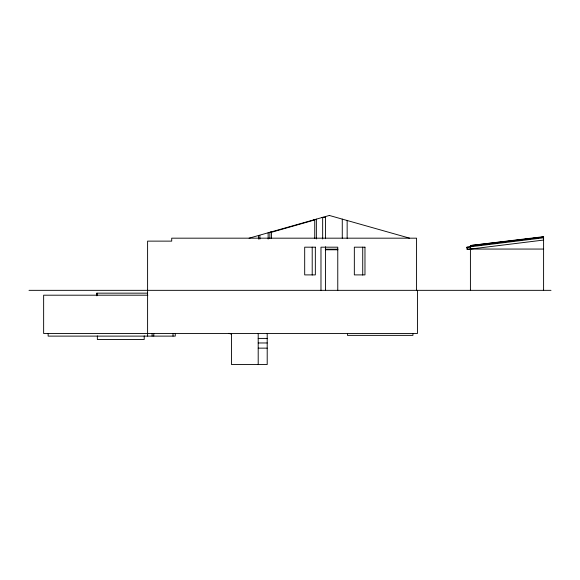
<?xml version="1.0" encoding="UTF-8"?>
<svg xmlns="http://www.w3.org/2000/svg" width="580" height="580" viewBox="0 0 580 580"><rect width="100%" height="100%" fill="white"/><g stroke="black" fill="none" stroke-linecap="round" stroke-linejoin="round"><path stroke-width="0.87" d="M96.911 295.829L96.911 293.154L147.393 293.154M258.441 239.105L258.441 235.502L259.883 235.502L259.883 239.105M269.867 238.474L269.867 232.275L271.447 232.275L314.73 219.929L313.548 219.929M249.095 238.177L329.346 215.463M470.416 246.058L543.591 237.053L470.416 245.579M543.591 237.807L466.922 247.218L467.197 249.458L543.591 240.055M466.936 247.341L470.706 246.87M467.183 249.335L470.953 248.871M325.481 217.348L322.661 217.348L322.661 238.982M321.973 217.551L322.719 217.551M270.49 232.094L271.447 232.094M470.416 249.059L543.591 249.059M325.228 249.204L337.85 249.204M325.481 249.777L337.85 249.777M29 290.341L551 290.341M147.82 295.198L43.638 295.198L43.638 333.493L417.433 333.493L417.433 290.341M258.202 338.408L267.206 338.408M258.202 342.969L267.206 342.969M258.202 348.145L267.206 348.145M329.331 215.456L409.625 238.177M228.911 333.312L231.442 334.239M467.11 247.196L467.386 249.429M543.591 290.341L543.591 236.676L470.416 245.499L470.416 290.341M416.571 290.341L416.571 238.177L171.709 238.177L171.709 241.128L147.596 241.128L147.596 336.117M412.931 333.565L412.931 335.37L347.449 335.37L347.449 333.493M362.725 247.174L362.725 275.05M347.152 220.501L347.152 238.409M342.272 219.117L342.272 238.177M337.77 290.341L337.77 247.181L320.979 247.181L320.979 290.341M325.481 216.55L325.481 238.706M325.481 246.732L325.481 290.341M316.361 219.131L316.361 238.96M314.73 219.595L314.73 238.489M312.207 247.174L312.207 275.05M271.447 232.275L271.447 238.511M268.141 232.761L268.141 239.054M267.206 333.493L267.206 364.544L231.5 364.544L231.5 333.493M258.202 333.493L258.202 364.544M175.269 333.449L175.269 336.117L48.14 336.117L48.14 333.449M173.021 333.493L173.021 336.117M153.787 333.493L153.787 336.117M152.098 333.427L152.098 336.117M144.217 335.921L144.217 339.496L97.353 339.496L97.353 335.921M96.911 293.154L96.911 295.553M315.346 247.181L304.688 247.181L304.688 274.898L315.346 274.898L315.346 247.181M364.972 247.181L354.337 247.181L354.337 274.898L364.972 274.898L364.972 247.181"/></g></svg>
